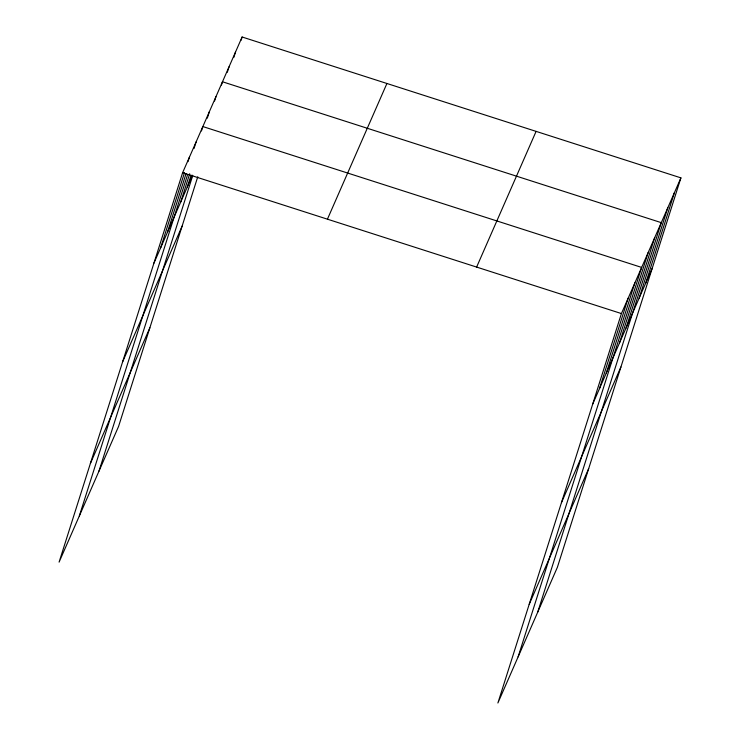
<?xml version="1.0" encoding="UTF-8"?>
<svg xmlns="http://www.w3.org/2000/svg" width="740" height="740" viewBox="0 0 740 740"><rect width="100%" height="100%" fill="white"/><g stroke="black" fill="none" stroke-linecap="round" stroke-linejoin="round"><path stroke-width="1.11" d="M680.911 177.868L621.424 313.566L497.891 703L557.377 567.312L680.911 177.868L242.11 37L182.623 172.688L59.089 562.132L118.576 426.434L197.765 176.786M160.672 247.771L184.528 172.568M187.988 161.672L189.366 157.315M167.416 232.388L186.082 173.539M194.037 148.472L196.109 141.932M79.319 515.993L187.636 174.511M201.465 130.915L202.853 126.558L641.654 267.427L518.111 656.861M180.699 202.085L189.69 173.752M207.32 118.169L209.392 111.629M187.248 187.155L191.049 175.167M214.554 101.066L215.941 96.709M98.947 471.214L192.742 175.519M221.445 85.044L222.481 81.779L661.283 222.648L537.74 612.091M227.3 72.298L229.021 66.85M233.84 57.378L235.57 51.93M241.074 40.265L242.11 37M599.474 388.639L628.168 298.183M606.217 373.265L634.911 282.81M619.5 342.953L648.194 252.497M626.04 328.033L654.734 237.577M639.129 298.183L667.822 207.727M645.668 283.254L674.371 192.798M153.929 263.144L192.474 175.223M122.637 361.814L182.114 226.116M90.391 463.462L149.869 327.774M327.432 219.179L386.918 83.491M476.625 267.075L536.102 131.387M592.731 404.022L652.218 268.324M561.438 502.682L620.916 366.994M529.183 604.34L588.67 468.642M182.623 172.688L621.424 313.566"/></g></svg>
